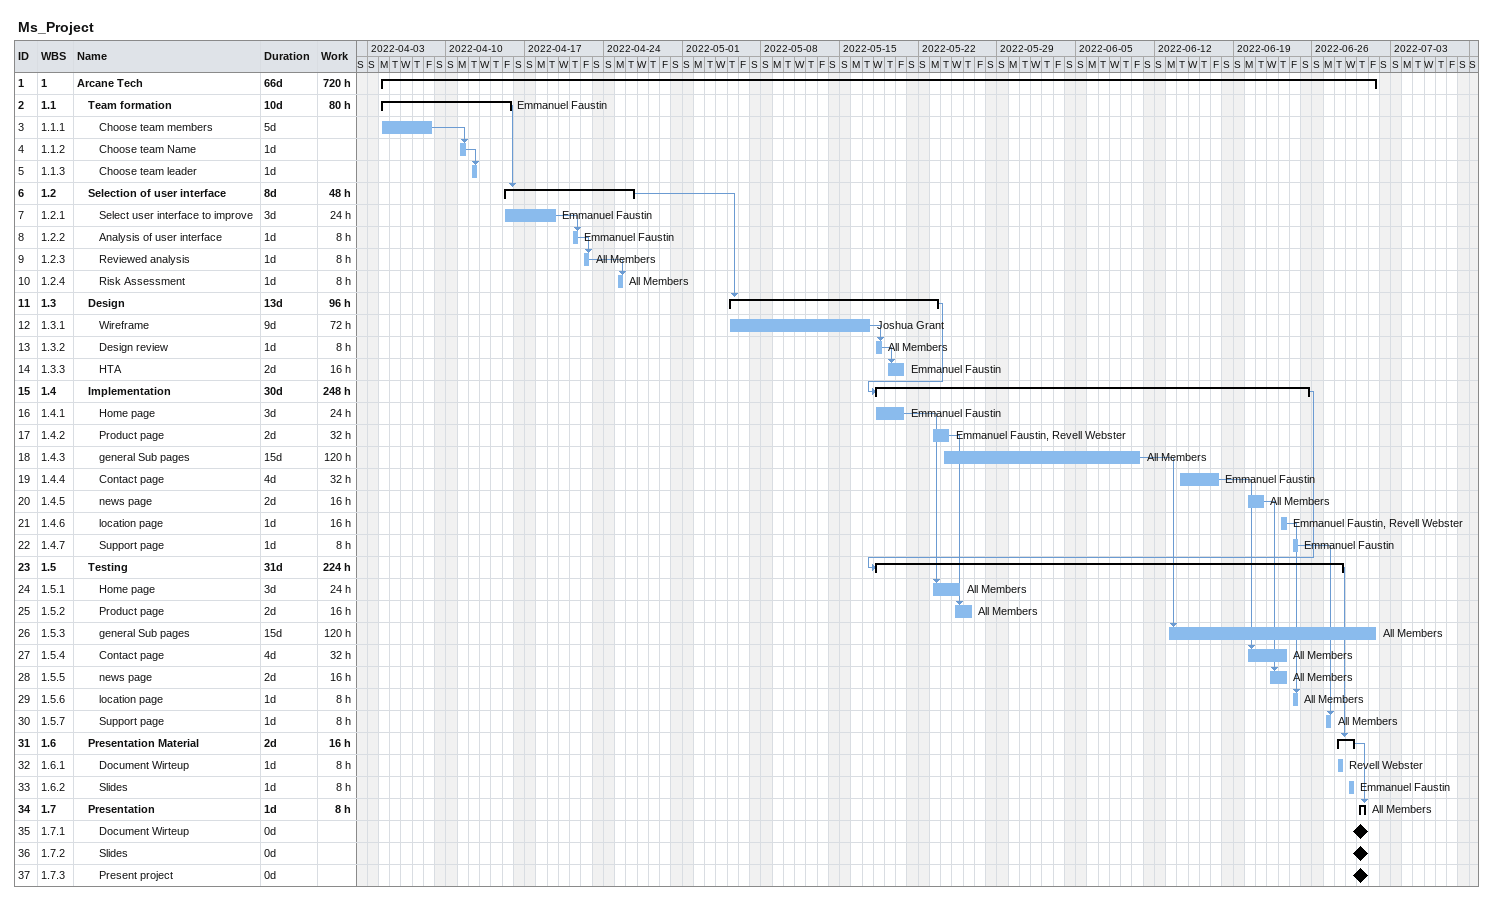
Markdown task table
Ms_Project

| ID | WBS | Task | Duration | Start | Finish | Predecessors | Resources | Work (h) |
|---|---|---|---|---|---|---|---|---|
| 1 | 1 | **Arcane Tech** | 66d | 2022-04-04 | 2022-07-01 |  |  | 720 |
| 2 | 1.1 | **Team formation** | 10d | 2022-04-04 | 2022-04-15 |  | Emmanuel Faustin | 80 |
| 3 | 1.1.1 | Choose team members | 5d | 2022-04-04 | 2022-04-08 |  |  |  |
| 4 | 1.1.2 | Choose team Name | 1d | 2022-04-11 | 2022-04-11 | 3 |  |  |
| 5 | 1.1.3 | Choose team leader | 1d | 2022-04-12 | 2022-04-12 | 4 |  |  |
| 6 | 1.2 | **Selection of user interface** | 8d | 2022-04-15 | 2022-04-26 | 2 |  | 48 |
| 7 | 1.2.1 | Select user interface to improve | 3d | 2022-04-15 | 2022-04-19 |  | Emmanuel Faustin | 24 |
| 8 | 1.2.2 | Analysis of user interface | 1d | 2022-04-21 | 2022-04-21 | 7 | Emmanuel Faustin | 8 |
| 9 | 1.2.3 | Reviewed analysis | 1d | 2022-04-22 | 2022-04-22 | 8 | All Members | 8 |
| 10 | 1.2.4 | Risk Assessment | 1d | 2022-04-25 | 2022-04-25 | 9 | All Members | 8 |
| 11 | 1.3 | **Design** | 13d | 2022-05-05 | 2022-05-23 | 6 |  | 96 |
| 12 | 1.3.1 | Wireframe | 9d | 2022-05-05 | 2022-05-17 |  | Joshua Grant | 72 |
| 13 | 1.3.2 | Design review | 1d | 2022-05-18 | 2022-05-18 | 12 | All Members | 8 |
| 14 | 1.3.3 | HTA | 2d | 2022-05-19 | 2022-05-20 | 13 | Emmanuel Faustin | 16 |
| 15 | 1.4 | **Implementation** | 30d | 2022-05-18 | 2022-06-25 | 11 |  | 248 |
| 16 | 1.4.1 | Home page | 3d | 2022-05-18 | 2022-05-20 |  | Emmanuel Faustin | 24 |
| 17 | 1.4.2 | Product page | 2d | 2022-05-23 | 2022-05-24 |  | Emmanuel Faustin, Revell Webster | 32 |
| 18 | 1.4.3 | general Sub pages | 15d | 2022-05-24 | 2022-06-10 |  | All Members | 120 |
| 19 | 1.4.4 | Contact page | 4d | 2022-06-14 | 2022-06-17 |  | Emmanuel Faustin | 32 |
| 20 | 1.4.5 | news page | 2d | 2022-06-20 | 2022-06-21 |  | All Members | 16 |
| 21 | 1.4.6 | location page | 1d | 2022-06-23 | 2022-06-23 |  | Emmanuel Faustin, Revell Webster | 16 |
| 22 | 1.4.7 | Support page | 1d | 2022-06-24 | 2022-06-24 |  | Emmanuel Faustin | 8 |
| 23 | 1.5 | **Testing** | 31d | 2022-05-18 | 2022-06-28 | 15 |  | 224 |
| 24 | 1.5.1 | Home page | 3d | 2022-05-23 | 2022-05-25 | 16 | All Members | 24 |
| 25 | 1.5.2 | Product page | 2d | 2022-05-25 | 2022-05-26 | 17 | All Members | 16 |
| 26 | 1.5.3 | general Sub pages | 15d | 2022-06-13 | 2022-07-01 | 18 | All Members | 120 |
| 27 | 1.5.4 | Contact page | 4d | 2022-06-20 | 2022-06-23 | 19 | All Members | 32 |
| 28 | 1.5.5 | news page | 2d | 2022-06-22 | 2022-06-23 | 20 | All Members | 16 |
| 29 | 1.5.6 | location page | 1d | 2022-06-24 | 2022-06-24 | 21 | All Members | 8 |
| 30 | 1.5.7 | Support page | 1d | 2022-06-27 | 2022-06-27 | 22 | All Members | 8 |
| 31 | 1.6 | **Presentation Material** | 2d | 2022-06-28 | 2022-06-29 | 23 |  | 16 |
| 32 | 1.6.1 | Document Wirteup | 1d | 2022-06-28 | 2022-06-28 |  | Revell Webster | 8 |
| 33 | 1.6.2 | Slides | 1d | 2022-06-29 | 2022-06-29 |  | Emmanuel Faustin | 8 |
| 34 | 1.7 | **Presentation** | 1d | 2022-06-30 | 2022-06-30 | 31 | All Members | 8 |
| 35 | 1.7.1 | Document Wirteup | 0d | 2022-06-30 | 2022-06-30 |  |  |  |
| 36 | 1.7.2 | Slides | 0d | 2022-06-30 | 2022-06-30 |  |  |  |
| 37 | 1.7.3 | Present project | 0d | 2022-06-30 | 2022-06-30 |  |  |  |
